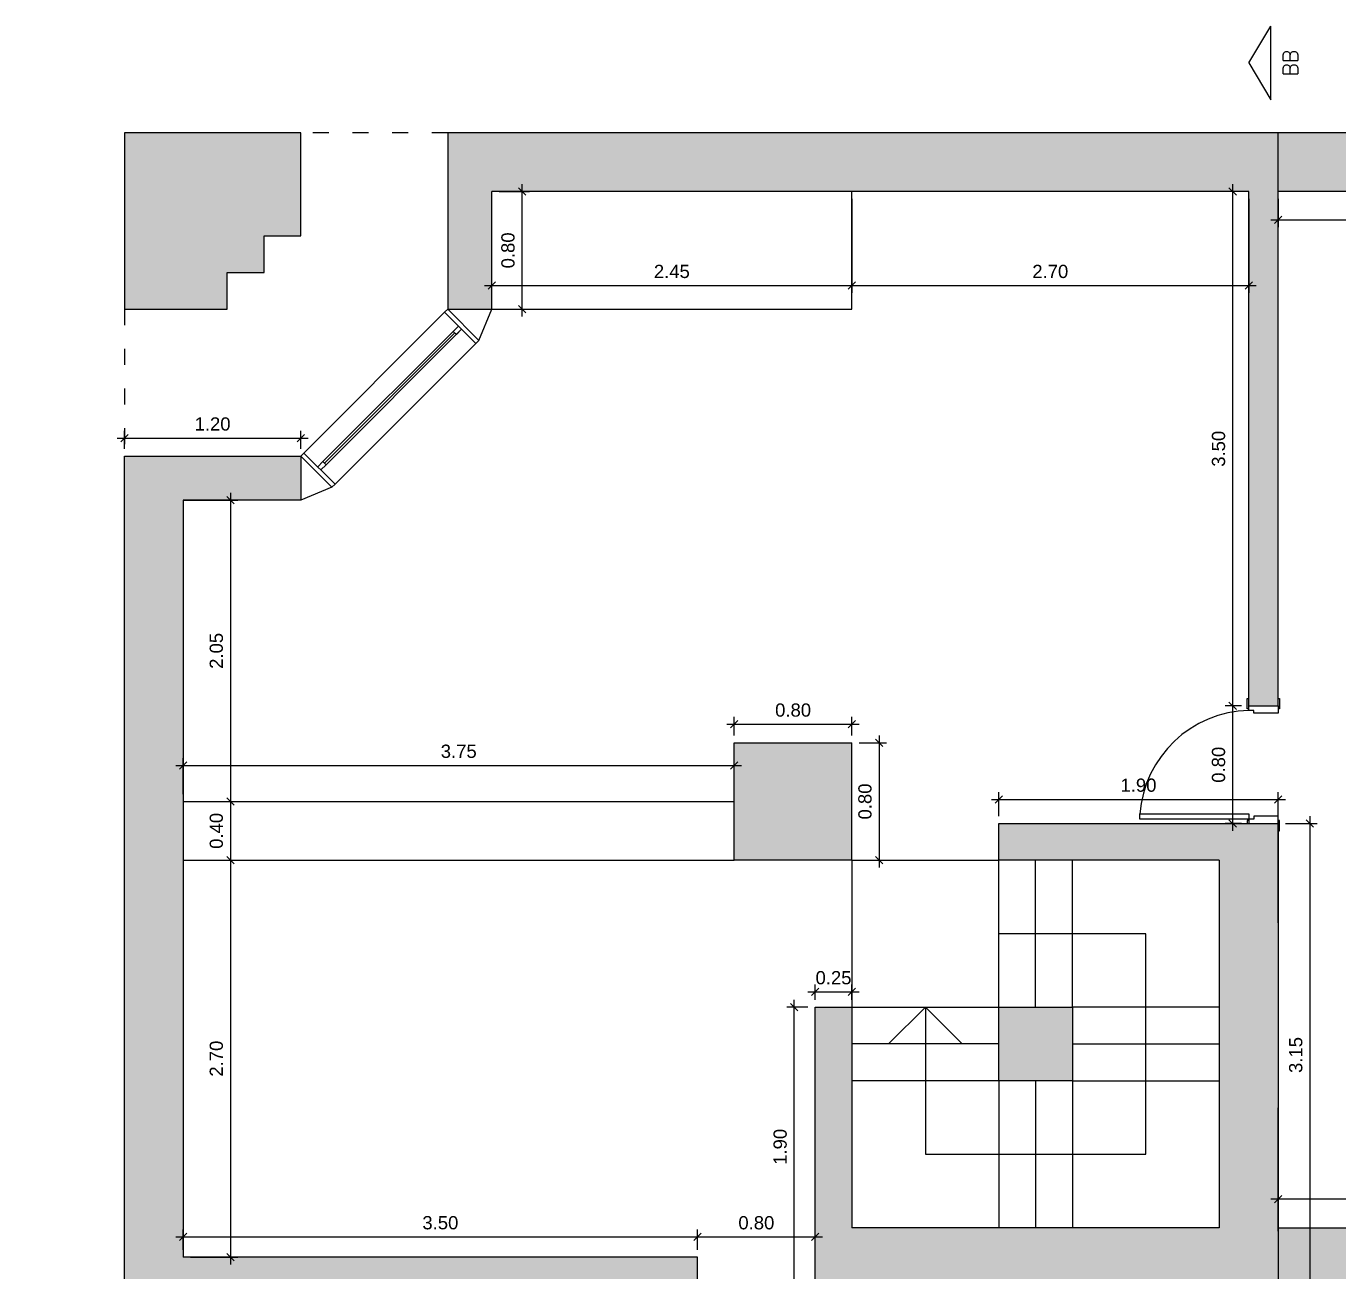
# Model space of a CAD drawing. Header units: millimetres. Extents: x 4 to 107, y -19 to 38.
# Drawn here: x 63.43 to 72.37, y 11.09 to 19.56 of the extents above; entities that cross this region are included whole.
import ezdxf

# ---------------------------------------------------------------- set-up
doc = ezdxf.new("R2010")
doc.units = ezdxf.units.MM
doc.linetypes.add('ACAD_ISO03W100', pattern=[30, 12, -18])
for name, color, linetype in [('ALVENARIA', 4, 'Continuous'), ('CAIXILHOS', 1, 'Continuous'), ('CORTE', 4, 'Continuous'), ('COTAS', 7, 'Continuous'), ('ESCADA', 1, 'Continuous'), ('HACHURA', 253, 'Continuous'), ('MOBILIÁRIO', 8, 'Continuous'), ('PROJEÇÃO', 8, 'Continuous'), ('SIMBOLOS', 7, 'Continuous')]:
    doc.layers.add(name, color=color, linetype=linetype)
doc.styles.add('Simples padrao', font='simplex.shx', dxfattribs={"height": 0.025})
doc.styles.get("Standard").update_dxf_attribs({"font": 'arial.ttf'})
doc.dimstyles.new('1-50', dxfattribs={"dimscale": 0.5, "dimtxt": 0.18, "dimasz": 0.1, "dimexe": 0.1, "dimexo": 0.1, "dimgap": 0.1, "dimtad": 1, "dimzin": 0, "dimdsep": 46, "dimtxsty": 'Standard', "dimblk": 'OBLIQUE', "dimcen": 0.1, "dimdle": 0.1, "dimclrd": 1, "dimclre": 1, "dimclrt": 256, "dimadec": 0, "dimazin": 0, "dimtfac": 1, "dimtmove": 0, "dimatfit": 3, "dimldrblk": 'ORIGIN2', "dimfxl": 1, "dimtolj": 1, "dimtzin": 0, "dimarcsym": 1})

# ---------------------------------------------------------------- blocks, each defined once
blk = doc.blocks.new('_Oblique')
at = {"color": 0, "linetype": 'ByBlock', "lineweight": -2}
blk.add_line((-0.5, -0.5), (0.5, 0.5), dxfattribs=at)
blk = doc.blocks.new('*D121')
at = {"layer": 'COTAS', "color": 1, "lineweight": -2, "ltscale": 0.025, "transparency": 16777216}
for p, q in [((64.8245, 16.3884), (64.8245, 14.2384)), ((64.5526, 16.3384), (64.8745, 16.3384)), ((64.5526, 14.2884), (64.8745, 14.2884))]:
    blk.add_line(p, q, dxfattribs=at)
at = {"layer": 'COTAS', "color": 1, "lineweight": -2, "ltscale": 0.025, "transparency": 16777216, "xscale": 0.05, "yscale": 0.05, "zscale": 0.05}
for p, rotation in [((64.8245, 16.3384), 90), ((64.8245, 14.2884), 270)]:
    blk.add_blockref('_Oblique', p, dxfattribs=dict(at, rotation=rotation))
at = {"layer": 'COTAS', "ltscale": 0.025, "transparency": 16777216, "insert": (64.7285, 15.3134), "char_height": 0.09, "attachment_point": 5, "rotation": 90}
blk.add_mtext('\\A1;2.05', dxfattribs=at)
blk = doc.blocks.new('_Origin2')
at = {"color": 0, "linetype": 'ByBlock', "lineweight": -2}
blk.add_line((-0.5, 0), (-1, 0), dxfattribs=at)
for radius in [0.5, 0.25]:
    blk.add_circle((0, 0), radius, dxfattribs=at)
blk = doc.blocks.new('*D122')
at = {"layer": 'COTAS', "color": 1, "lineweight": -2, "ltscale": 0.025, "transparency": 16777216}
for p, q in [((64.5026, 14.3384), (64.5026, 14.5837)), ((68.2526, 14.3384), (68.2526, 14.5837)), ((64.4526, 14.5337), (68.3026, 14.5337))]:
    blk.add_line(p, q, dxfattribs=at)
at = {"layer": 'COTAS', "color": 1, "lineweight": -2, "ltscale": 0.025, "transparency": 16777216, "xscale": 0.05, "yscale": 0.05, "zscale": 0.05, "rotation": 180}
blk.add_blockref('_Oblique', (64.5026, 14.5337), dxfattribs=at)
at = {"layer": 'COTAS', "color": 1, "lineweight": -2, "ltscale": 0.025, "transparency": 16777216, "xscale": 0.05, "yscale": 0.05, "zscale": 0.05}
blk.add_blockref('_Oblique', (68.2526, 14.5337), dxfattribs=at)
at = {"layer": 'COTAS', "ltscale": 0.025, "transparency": 16777216, "insert": (66.3776, 14.6296), "char_height": 0.09, "attachment_point": 5}
blk.add_mtext('\\A1;3.75', dxfattribs=at)
blk = doc.blocks.new('*D123')
at = {"layer": 'COTAS', "color": 1, "lineweight": -2, "ltscale": 0.025, "transparency": 16777216}
for p, q in [((64.8245, 14.3384), (64.8245, 13.8384)), ((64.5526, 14.2884), (64.8745, 14.2884)), ((64.5526, 13.8884), (64.8745, 13.8884))]:
    blk.add_line(p, q, dxfattribs=at)
at = {"layer": 'COTAS', "color": 1, "lineweight": -2, "ltscale": 0.025, "transparency": 16777216, "xscale": 0.05, "yscale": 0.05, "zscale": 0.05}
for p, rotation in [((64.8245, 14.2884), 90), ((64.8245, 13.8884), 270)]:
    blk.add_blockref('_Oblique', p, dxfattribs=dict(at, rotation=rotation))
at = {"layer": 'COTAS', "ltscale": 0.025, "transparency": 16777216, "insert": (64.7285, 14.0884), "char_height": 0.09, "attachment_point": 5, "rotation": 90}
blk.add_mtext('\\A1;0.40', dxfattribs=at)
blk = doc.blocks.new('*D124')
at = {"layer": 'COTAS', "color": 1, "lineweight": -2, "ltscale": 0.025, "transparency": 16777216}
for p, q in [((64.1026, 16.6884), (64.1026, 16.8107)), ((65.3026, 16.6884), (65.3026, 16.8107)), ((64.0526, 16.7607), (65.3526, 16.7607))]:
    blk.add_line(p, q, dxfattribs=at)
at = {"layer": 'COTAS', "color": 1, "lineweight": -2, "ltscale": 0.025, "transparency": 16777216, "xscale": 0.05, "yscale": 0.05, "zscale": 0.05, "rotation": 180}
blk.add_blockref('_Oblique', (64.1026, 16.7607), dxfattribs=at)
at = {"layer": 'COTAS', "color": 1, "lineweight": -2, "ltscale": 0.025, "transparency": 16777216, "xscale": 0.05, "yscale": 0.05, "zscale": 0.05}
blk.add_blockref('_Oblique', (65.3026, 16.7607), dxfattribs=at)
at = {"layer": 'COTAS', "ltscale": 0.025, "transparency": 16777216, "insert": (64.7026, 16.8566), "char_height": 0.09, "attachment_point": 5}
blk.add_mtext('\\A1;1.20', dxfattribs=at)
blk = doc.blocks.new('*D125')
at = {"layer": 'COTAS', "color": 1, "lineweight": -2, "ltscale": 0.025, "transparency": 16777216}
for p, q in [((66.8089, 17.5884), (66.8089, 18.4884)), ((66.6526, 18.4384), (66.8589, 18.4384)), ((66.6526, 17.6384), (66.8589, 17.6384))]:
    blk.add_line(p, q, dxfattribs=at)
at = {"layer": 'COTAS', "color": 1, "lineweight": -2, "ltscale": 0.025, "transparency": 16777216, "xscale": 0.05, "yscale": 0.05, "zscale": 0.05}
for p, rotation in [((66.8089, 18.4384), 90), ((66.8089, 17.6384), 270)]:
    blk.add_blockref('_Oblique', p, dxfattribs=dict(at, rotation=rotation))
at = {"layer": 'COTAS', "ltscale": 0.025, "transparency": 16777216, "insert": (66.7129, 18.0384), "char_height": 0.09, "attachment_point": 5, "rotation": 90}
blk.add_mtext('\\A1;0.80', dxfattribs=at)
blk = doc.blocks.new('*D126')
at = {"layer": 'COTAS', "color": 1, "lineweight": -2, "ltscale": 0.025, "transparency": 16777216}
for p, q in [((66.5526, 17.7986), (69.1026, 17.7986)), ((66.6026, 17.6884), (66.6026, 17.8486)), ((69.0526, 17.6884), (69.0526, 17.8486))]:
    blk.add_line(p, q, dxfattribs=at)
at = {"layer": 'COTAS', "color": 1, "lineweight": -2, "ltscale": 0.025, "transparency": 16777216, "xscale": 0.05, "yscale": 0.05, "zscale": 0.05, "rotation": 180}
blk.add_blockref('_Oblique', (66.6026, 17.7986), dxfattribs=at)
at = {"layer": 'COTAS', "color": 1, "lineweight": -2, "ltscale": 0.025, "transparency": 16777216, "xscale": 0.05, "yscale": 0.05, "zscale": 0.05}
blk.add_blockref('_Oblique', (69.0526, 17.7986), dxfattribs=at)
at = {"layer": 'COTAS', "ltscale": 0.025, "transparency": 16777216, "insert": (67.8276, 17.8946), "char_height": 0.09, "attachment_point": 5}
blk.add_mtext('\\A1;2.45', dxfattribs=at)
blk = doc.blocks.new('*D127')
at = {"layer": 'COTAS', "color": 1, "lineweight": -2, "ltscale": 0.025, "transparency": 16777216}
for p, q in [((71.6435, 18.4884), (71.6435, 14.8884)), ((71.7026, 18.4384), (71.5935, 18.4384)), ((71.7026, 14.9384), (71.5935, 14.9384))]:
    blk.add_line(p, q, dxfattribs=at)
at = {"layer": 'COTAS', "color": 1, "lineweight": -2, "ltscale": 0.025, "transparency": 16777216, "xscale": 0.05, "yscale": 0.05, "zscale": 0.05}
for p, rotation in [((71.6435, 18.4384), 90), ((71.6435, 14.9384), 270)]:
    blk.add_blockref('_Oblique', p, dxfattribs=dict(at, rotation=rotation))
at = {"layer": 'COTAS', "ltscale": 0.025, "transparency": 16777216, "insert": (71.5476, 16.6884), "char_height": 0.09, "attachment_point": 5, "rotation": 90}
blk.add_mtext('\\A1;3.50', dxfattribs=at)
blk = doc.blocks.new('*D128')
at = {"layer": 'COTAS', "color": 1, "lineweight": -2, "ltscale": 0.025, "transparency": 16777216}
for p, q in [((71.7026, 14.9384), (71.5935, 14.9384)), ((71.6435, 14.9884), (71.6435, 14.0884)), ((71.7026, 14.1384), (71.5935, 14.1384))]:
    blk.add_line(p, q, dxfattribs=at)
at = {"layer": 'COTAS', "color": 1, "lineweight": -2, "ltscale": 0.025, "transparency": 16777216, "xscale": 0.05, "yscale": 0.05, "zscale": 0.05}
for p, rotation in [((71.6435, 14.9384), 90), ((71.6435, 14.1384), 270)]:
    blk.add_blockref('_Oblique', p, dxfattribs=dict(at, rotation=rotation))
at = {"layer": 'COTAS', "ltscale": 0.025, "transparency": 16777216, "insert": (71.5476, 14.5384), "char_height": 0.09, "attachment_point": 5, "rotation": 90}
blk.add_mtext('\\A1;0.80', dxfattribs=at)
blk = doc.blocks.new('*D129')
at = {"layer": 'COTAS', "color": 1, "lineweight": -2, "ltscale": 0.025, "transparency": 16777216}
for p, q in [((69.0526, 18.3884), (69.0526, 17.7486)), ((71.7526, 18.3884), (71.7526, 17.7486)), ((69.0026, 17.7986), (71.8026, 17.7986))]:
    blk.add_line(p, q, dxfattribs=at)
at = {"layer": 'COTAS', "color": 1, "lineweight": -2, "ltscale": 0.025, "transparency": 16777216, "xscale": 0.05, "yscale": 0.05, "zscale": 0.05, "rotation": 180}
blk.add_blockref('_Oblique', (69.0526, 17.7986), dxfattribs=at)
at = {"layer": 'COTAS', "color": 1, "lineweight": -2, "ltscale": 0.025, "transparency": 16777216, "xscale": 0.05, "yscale": 0.05, "zscale": 0.05}
blk.add_blockref('_Oblique', (71.7526, 17.7986), dxfattribs=at)
at = {"layer": 'COTAS', "ltscale": 0.025, "transparency": 16777216, "insert": (70.4026, 17.8946), "char_height": 0.09, "attachment_point": 5}
blk.add_mtext('\\A1;2.70', dxfattribs=at)
blk = doc.blocks.new('*D130')
at = {"layer": 'COTAS', "color": 1, "lineweight": -2, "ltscale": 0.025, "transparency": 16777216}
for p, q in [((68.2526, 14.7384), (68.2526, 14.8641)), ((69.0526, 14.7384), (69.0526, 14.8641)), ((68.2026, 14.8141), (69.1026, 14.8141))]:
    blk.add_line(p, q, dxfattribs=at)
at = {"layer": 'COTAS', "color": 1, "lineweight": -2, "ltscale": 0.025, "transparency": 16777216, "xscale": 0.05, "yscale": 0.05, "zscale": 0.05, "rotation": 180}
blk.add_blockref('_Oblique', (68.2526, 14.8141), dxfattribs=at)
at = {"layer": 'COTAS', "color": 1, "lineweight": -2, "ltscale": 0.025, "transparency": 16777216, "xscale": 0.05, "yscale": 0.05, "zscale": 0.05}
blk.add_blockref('_Oblique', (69.0526, 14.8141), dxfattribs=at)
at = {"layer": 'COTAS', "ltscale": 0.025, "transparency": 16777216, "insert": (68.6526, 14.91), "char_height": 0.09, "attachment_point": 5}
blk.add_mtext('\\A1;0.80', dxfattribs=at)
blk = doc.blocks.new('*D131')
at = {"layer": 'COTAS', "color": 1, "lineweight": -2, "ltscale": 0.025, "transparency": 16777216}
for p, q in [((69.238, 14.7384), (69.238, 13.8384)), ((69.1026, 14.6884), (69.288, 14.6884)), ((69.1026, 13.8884), (69.288, 13.8884))]:
    blk.add_line(p, q, dxfattribs=at)
at = {"layer": 'COTAS', "color": 1, "lineweight": -2, "ltscale": 0.025, "transparency": 16777216, "xscale": 0.05, "yscale": 0.05, "zscale": 0.05}
for p, rotation in [((69.238, 14.6884), 90), ((69.238, 13.8884), 270)]:
    blk.add_blockref('_Oblique', p, dxfattribs=dict(at, rotation=rotation))
at = {"layer": 'COTAS', "ltscale": 0.025, "transparency": 16777216, "insert": (69.142, 14.2884), "char_height": 0.09, "attachment_point": 5, "rotation": 90}
blk.add_mtext('\\A1;0.80', dxfattribs=at)
blk = doc.blocks.new('*D132')
at = {"layer": 'COTAS', "color": 1, "lineweight": -2, "ltscale": 0.025, "transparency": 16777216}
for p, q in [((70.0026, 14.3029), (72.0026, 14.3029)), ((70.0526, 14.1884), (70.0526, 14.3529)), ((71.9526, 14.1884), (71.9526, 14.3529))]:
    blk.add_line(p, q, dxfattribs=at)
at = {"layer": 'COTAS', "color": 1, "lineweight": -2, "ltscale": 0.025, "transparency": 16777216, "xscale": 0.05, "yscale": 0.05, "zscale": 0.05, "rotation": 180}
blk.add_blockref('_Oblique', (70.0526, 14.3029), dxfattribs=at)
at = {"layer": 'COTAS', "color": 1, "lineweight": -2, "ltscale": 0.025, "transparency": 16777216, "xscale": 0.05, "yscale": 0.05, "zscale": 0.05}
blk.add_blockref('_Oblique', (71.9526, 14.3029), dxfattribs=at)
at = {"layer": 'COTAS', "ltscale": 0.025, "transparency": 16777216, "insert": (71.0026, 14.3989), "char_height": 0.09, "attachment_point": 5}
blk.add_mtext('\\A1;1.90', dxfattribs=at)
blk = doc.blocks.new('*D133')
at = {"layer": 'COTAS', "color": 1, "lineweight": -2, "ltscale": 0.025, "transparency": 16777216}
for p, q in [((72.0026, 14.1384), (72.2191, 14.1384)), ((72.1691, 14.1884), (72.1691, 10.9384)), ((72.0026, 10.9884), (72.2191, 10.9884))]:
    blk.add_line(p, q, dxfattribs=at)
at = {"layer": 'COTAS', "color": 1, "lineweight": -2, "ltscale": 0.025, "transparency": 16777216, "xscale": 0.05, "yscale": 0.05, "zscale": 0.05}
for p, rotation in [((72.1691, 14.1384), 90), ((72.1691, 10.9884), 270)]:
    blk.add_blockref('_Oblique', p, dxfattribs=dict(at, rotation=rotation))
at = {"layer": 'COTAS', "ltscale": 0.025, "transparency": 16777216, "insert": (72.0732, 12.5634), "char_height": 0.09, "attachment_point": 5, "rotation": 90}
blk.add_mtext('\\A1;3.15', dxfattribs=at)
blk = doc.blocks.new('*D134')
at = {"layer": 'COTAS', "color": 1, "lineweight": -2, "ltscale": 0.025, "transparency": 16777216}
for p, q in [((71.9526, 18.3884), (71.9526, 18.1965)), ((75.0526, 18.3884), (75.0526, 18.1965)), ((71.9026, 18.2465), (75.1026, 18.2465))]:
    blk.add_line(p, q, dxfattribs=at)
at = {"layer": 'COTAS', "color": 1, "lineweight": -2, "ltscale": 0.025, "transparency": 16777216, "xscale": 0.05, "yscale": 0.05, "zscale": 0.05, "rotation": 180}
blk.add_blockref('_Oblique', (71.9526, 18.2465), dxfattribs=at)
at = {"layer": 'COTAS', "color": 1, "lineweight": -2, "ltscale": 0.025, "transparency": 16777216, "xscale": 0.05, "yscale": 0.05, "zscale": 0.05}
blk.add_blockref('_Oblique', (75.0526, 18.2465), dxfattribs=at)
at = {"layer": 'COTAS', "ltscale": 0.025, "transparency": 16777216, "insert": (73.5026, 18.3425), "char_height": 0.09, "attachment_point": 5}
blk.add_mtext('\\A1;3.10', dxfattribs=at)
blk = doc.blocks.new('*D140')
at = {"layer": 'COTAS', "color": 1, "lineweight": -2, "ltscale": 0.025, "transparency": 16777216}
for p, q in [((71.9526, 11.4384), (71.9526, 11.6327)), ((77.1026, 11.4384), (77.1026, 11.6327)), ((77.1526, 11.5827), (71.9026, 11.5827))]:
    blk.add_line(p, q, dxfattribs=at)
at = {"layer": 'COTAS', "color": 1, "lineweight": -2, "ltscale": 0.025, "transparency": 16777216, "xscale": 0.05, "yscale": 0.05, "zscale": 0.05, "rotation": 180}
blk.add_blockref('_Oblique', (71.9526, 11.5827), dxfattribs=at)
at = {"layer": 'COTAS', "color": 1, "lineweight": -2, "ltscale": 0.025, "transparency": 16777216, "xscale": 0.05, "yscale": 0.05, "zscale": 0.05}
blk.add_blockref('_Oblique', (77.1026, 11.5827), dxfattribs=at)
at = {"layer": 'COTAS', "ltscale": 0.025, "transparency": 16777216, "insert": (74.5276, 11.6787), "char_height": 0.09, "attachment_point": 5}
blk.add_mtext('\\A1;5.15', dxfattribs=at)
blk = doc.blocks.new('*D150')
at = {"layer": 'COTAS', "color": 1, "lineweight": -2, "ltscale": 0.025, "transparency": 16777216}
for p, q in [((64.5026, 11.2384), (64.5026, 11.3754)), ((68.0026, 11.2384), (68.0026, 11.3754)), ((64.4526, 11.3254), (68.0526, 11.3254))]:
    blk.add_line(p, q, dxfattribs=at)
at = {"layer": 'COTAS', "color": 1, "lineweight": -2, "ltscale": 0.025, "transparency": 16777216, "xscale": 0.05, "yscale": 0.05, "zscale": 0.05, "rotation": 180}
blk.add_blockref('_Oblique', (64.5026, 11.3254), dxfattribs=at)
at = {"layer": 'COTAS', "color": 1, "lineweight": -2, "ltscale": 0.025, "transparency": 16777216, "xscale": 0.05, "yscale": 0.05, "zscale": 0.05}
blk.add_blockref('_Oblique', (68.0026, 11.3254), dxfattribs=at)
at = {"layer": 'COTAS', "ltscale": 0.025, "transparency": 16777216, "insert": (66.2526, 11.4214), "char_height": 0.09, "attachment_point": 5}
blk.add_mtext('\\A1;3.50', dxfattribs=at)
blk = doc.blocks.new('*D151')
at = {"layer": 'COTAS', "color": 1, "lineweight": -2, "ltscale": 0.025, "transparency": 16777216}
for p, q in [((68.0026, 11.2384), (68.0026, 11.3754)), ((68.8026, 11.2384), (68.8026, 11.3754)), ((67.9526, 11.3254), (68.8526, 11.3254))]:
    blk.add_line(p, q, dxfattribs=at)
at = {"layer": 'COTAS', "color": 1, "lineweight": -2, "ltscale": 0.025, "transparency": 16777216, "xscale": 0.05, "yscale": 0.05, "zscale": 0.05, "rotation": 180}
blk.add_blockref('_Oblique', (68.0026, 11.3254), dxfattribs=at)
at = {"layer": 'COTAS', "color": 1, "lineweight": -2, "ltscale": 0.025, "transparency": 16777216, "xscale": 0.05, "yscale": 0.05, "zscale": 0.05}
blk.add_blockref('_Oblique', (68.8026, 11.3254), dxfattribs=at)
at = {"layer": 'COTAS', "ltscale": 0.025, "transparency": 16777216, "insert": (68.4026, 11.4213), "char_height": 0.09, "attachment_point": 5}
blk.add_mtext('\\A1;0.80', dxfattribs=at)
blk = doc.blocks.new('*D152')
at = {"layer": 'COTAS', "color": 1, "lineweight": -2, "ltscale": 0.025, "transparency": 16777216}
for p, q in [((68.7526, 12.8884), (68.6107, 12.8884)), ((68.6607, 10.9384), (68.6607, 12.9384)), ((68.7526, 10.9884), (68.6107, 10.9884))]:
    blk.add_line(p, q, dxfattribs=at)
at = {"layer": 'COTAS', "color": 1, "lineweight": -2, "ltscale": 0.025, "transparency": 16777216, "xscale": 0.05, "yscale": 0.05, "zscale": 0.05}
for p, rotation in [((68.6607, 12.8884), 90), ((68.6607, 10.9884), 270)]:
    blk.add_blockref('_Oblique', p, dxfattribs=dict(at, rotation=rotation))
at = {"layer": 'COTAS', "ltscale": 0.025, "transparency": 16777216, "insert": (68.5648, 11.9384), "char_height": 0.09, "attachment_point": 5, "rotation": 90}
blk.add_mtext('\\A1;1.90', dxfattribs=at)
blk = doc.blocks.new('*D153')
at = {"layer": 'COTAS', "color": 1, "lineweight": -2, "ltscale": 0.025, "transparency": 16777216}
for p, q in [((68.8026, 12.9384), (68.8026, 13.0427)), ((69.0526, 12.9384), (69.0526, 13.0427)), ((68.7526, 12.9927), (69.1026, 12.9927))]:
    blk.add_line(p, q, dxfattribs=at)
at = {"layer": 'COTAS', "color": 1, "lineweight": -2, "ltscale": 0.025, "transparency": 16777216, "xscale": 0.05, "yscale": 0.05, "zscale": 0.05, "rotation": 180}
blk.add_blockref('_Oblique', (68.8026, 12.9927), dxfattribs=at)
at = {"layer": 'COTAS', "color": 1, "lineweight": -2, "ltscale": 0.025, "transparency": 16777216, "xscale": 0.05, "yscale": 0.05, "zscale": 0.05}
blk.add_blockref('_Oblique', (69.0526, 12.9927), dxfattribs=at)
at = {"layer": 'COTAS', "ltscale": 0.025, "transparency": 16777216, "insert": (68.9276, 13.0887), "char_height": 0.09, "attachment_point": 5}
blk.add_mtext('\\A1;0.25', dxfattribs=at)
blk = doc.blocks.new('*D154')
at = {"layer": 'COTAS', "color": 1, "lineweight": -2, "ltscale": 0.025, "transparency": 16777216}
for p, q in [((64.8245, 13.9384), (64.8245, 11.1384)), ((64.5526, 13.8884), (64.8745, 13.8884)), ((64.5526, 11.1884), (64.8745, 11.1884))]:
    blk.add_line(p, q, dxfattribs=at)
at = {"layer": 'COTAS', "color": 1, "lineweight": -2, "ltscale": 0.025, "transparency": 16777216, "xscale": 0.05, "yscale": 0.05, "zscale": 0.05}
for p, rotation in [((64.8245, 13.8884), 90), ((64.8245, 11.1884), 270)]:
    blk.add_blockref('_Oblique', p, dxfattribs=dict(at, rotation=rotation))
at = {"layer": 'COTAS', "ltscale": 0.025, "transparency": 16777216, "insert": (64.7285, 12.5384), "char_height": 0.09, "attachment_point": 5, "rotation": 90}
blk.add_mtext('\\A1;2.70', dxfattribs=at)

msp = doc.modelspace()

# ---------------------------------------------------------------- hatches: boundary and pattern name
at = {"layer": 'HACHURA', "ltscale": 0.025}
h = msp.add_hatch(color=256, dxfattribs=at)
h.dxf.hatch_style = 1
h.paths.add_polyline_path([(9.8878, 16.6384), (7.1378, 13.8884), (9.8878, 13.8884)], flags=17)
h.paths.add_polyline_path([(7.7414, 14.1384), (9.6378, 16.0349), (9.6378, 14.1384)], flags=17)
h.paths.add_polyline_path([(6.1378, 14.1384), (5.1878, 14.1384), (5.1878, 16.3384), (6.1378, 16.3384), (6.1378, 16.6384), (4.9378, 16.6384), (4.9378, 5.4884), (12.7878, 5.4884), (12.7878, 5.7384), (7.1378, 5.7384), (7.1378, 5.8884), (5.3378, 5.8884), (5.3378, 13.8884), (6.1378, 13.8884)])
h.paths.add_polyline_path([(6.1378, 18.8384), (4.9378, 18.8384), (4.9378, 17.6384), (5.6378, 17.6384), (5.6378, 17.8884), (5.8878, 17.8884), (5.8878, 18.1384), (6.1378, 18.1384)])
h.paths.add_polyline_path([(18.3378, 18.8384), (9.6378, 18.8384), (7.4378, 18.8384), (7.1378, 18.8384), (7.1378, 17.6384), (7.4378, 17.6384), (7.4378, 18.5884), (9.6378, 18.5884), (9.6378, 17.6384), (9.8878, 17.6384), (9.8878, 18.4384), (17.9378, 18.4384), (17.9378, 11.0384), (18.3378, 11.0384)])
h.paths.add_polyline_path([(18.3378, 8.4384), (17.9378, 8.4384), (17.9378, 5.8884), (15.3878, 5.8884), (15.3878, 5.4884), (18.3378, 5.4884)])
h.paths.add_polyline_path([(12.7878, 14.1384), (10.8878, 14.1384), (10.8878, 13.8884), (12.3878, 13.8884), (12.3878, 11.3884), (9.8878, 11.3884), (9.8878, 12.8884), (9.6378, 12.8884), (9.6378, 10.9884), (9.8378, 10.9884), (9.8378, 11.1884), (11.3378, 11.1884), (11.3378, 10.9884), (12.7878, 10.9884), (12.7878, 12.3884), (12.5878, 12.3884), (12.5878, 13.8884), (12.7878, 13.8884)])
h.paths.add_polyline_path([(11.3878, 12.8884), (10.8878, 12.8884), (10.8878, 12.3884), (11.3878, 12.3884)], flags=17)
h.paths.add_polyline_path([(25.8594, 18.8384), (24.6594, 18.8384), (24.6594, 17.6384), (25.3594, 17.6384), (25.3594, 17.8884), (25.6094, 17.8884), (25.6094, 18.1384), (25.8594, 18.1384)])
h.paths.add_polyline_path([(38.0594, 18.8384), (29.3594, 18.8384), (27.1594, 18.8384), (26.8594, 18.8384), (26.8594, 17.6384), (27.1594, 17.6384), (27.1594, 18.5884), (29.4094, 18.5884), (29.4094, 14.6884), (28.7094, 14.6884), (28.7094, 13.8884), (29.6094, 13.8884), (29.6094, 18.4384), (37.6594, 18.4384), (37.6594, 11.0384), (38.0594, 11.0384)])
h.paths.add_polyline_path([(25.8594, 16.6384), (24.6594, 16.6384), (24.6594, 5.4884), (32.5094, 5.4884), (32.5094, 5.8884), (25.0594, 5.8884), (25.0594, 13.8884), (27.3594, 13.8884), (27.3594, 16.3384), (27.1594, 16.3384), (27.1594, 14.0884), (24.9094, 14.0884), (24.9094, 16.3384), (25.8594, 16.3384)])
h.paths.add_polyline_path([(32.5094, 14.1384), (30.6094, 14.1384), (30.6094, 13.8884), (32.1094, 13.8884), (32.1094, 11.3884), (29.6094, 11.3884), (29.6094, 12.8884), (29.3594, 12.8884), (29.3594, 10.9884), (29.5594, 10.9884), (29.5594, 11.1884), (31.0594, 11.1884), (31.0594, 10.9884), (32.5094, 10.9884), (32.5094, 12.3884), (32.3094, 12.3884), (32.3094, 13.8884), (32.5094, 13.8884)])
h.paths.add_polyline_path([(31.1094, 12.8884), (30.6094, 12.8884), (30.6094, 12.3884), (31.1094, 12.3884)], flags=17)
h.paths.add_polyline_path([(38.0594, 8.4384), (37.6594, 8.4384), (37.6594, 5.8884), (35.1094, 5.8884), (35.1094, 5.4884), (38.0594, 5.4884)])
h.paths.add_polyline_path([(57.781, 8.4384), (57.381, 8.4384), (57.381, 5.8884), (54.831, 5.8884), (54.831, 5.4884), (57.781, 5.4884)])
h.paths.add_polyline_path([(46.581, 5.8884), (44.781, 5.8884), (44.781, 7.6884), (44.381, 7.6884), (44.381, 5.4884), (46.581, 5.4884)])
h.paths.add_polyline_path([(44.781, 13.8884), (47.081, 13.8884), (49.331, 13.8884), (49.331, 17.6384), (48.531, 17.6384), (48.531, 17.4384), (49.131, 17.4384), (49.131, 14.6884), (48.531, 14.6884), (48.531, 14.0884), (44.631, 14.0884), (44.631, 16.3384), (45.581, 16.3384), (45.581, 16.6384), (44.381, 16.6384), (44.381, 10.9884), (48.281, 10.9884), (48.281, 11.1884), (47.181, 11.1884), (47.181, 13.8884), (47.081, 13.8884), (47.081, 11.1884), (44.781, 11.1884)])
h.paths.add_polyline_path([(45.581, 18.8384), (44.381, 18.8384), (44.381, 17.6384), (45.081, 17.6384), (45.081, 17.8884), (45.331, 17.8884), (45.331, 18.1384), (45.581, 18.1384)])
h.paths.add_polyline_path([(46.881, 18.5884), (49.131, 18.5884), (49.131, 18.4384), (57.381, 18.4384), (57.381, 11.0384), (57.781, 11.0384), (57.781, 18.8384), (49.081, 18.8384), (46.881, 18.8384), (46.581, 18.8384), (46.581, 17.6384), (46.881, 17.6384)])
h.paths.add_polyline_path([(50.831, 12.8884), (50.331, 12.8884), (50.331, 12.3884), (50.831, 12.3884)], flags=17)
h.paths.add_polyline_path([(52.231, 12.3884), (52.031, 12.3884), (52.031, 13.8884), (52.231, 13.8884), (52.231, 14.1384), (50.331, 14.1384), (50.331, 13.8884), (51.831, 13.8884), (51.831, 11.3884), (49.331, 11.3884), (49.331, 10.9884), (52.231, 10.9884)])
h.paths.add_polyline_path([(64.5026, 7.6884), (64.1026, 7.6884), (64.1026, 5.4884), (66.3026, 5.4884), (66.3026, 5.8884), (64.5026, 5.8884)])
h.paths.add_polyline_path([(64.5026, 16.3384), (65.3026, 16.3384), (65.3026, 16.6384), (64.1026, 16.6384), (64.1026, 10.9884), (68.0026, 10.9884), (68.0026, 11.1884), (64.5026, 11.1884)])
h.paths.add_polyline_path([(70.5526, 12.8884), (70.0526, 12.8884), (70.0526, 12.3884), (70.5526, 12.3884)], flags=17)
h.paths.add_polyline_path([(71.9526, 14.1384), (70.0526, 14.1384), (70.0526, 13.8884), (71.5526, 13.8884), (71.5526, 11.3884), (69.0526, 11.3884), (69.0526, 12.8884), (68.8026, 12.8884), (68.8026, 10.9884), (69.0526, 10.9884), (71.9526, 10.9884)])
h.paths.add_polyline_path([(69.0526, 14.6884), (68.2526, 14.6884), (68.2526, 13.8884), (69.0526, 13.8884)])
h.paths.add_polyline_path([(71.9526, 18.8384), (68.8026, 18.8384), (66.3026, 18.8384), (66.3026, 17.6384), (66.6026, 17.6384), (66.6026, 18.4384), (71.7526, 18.4384), (71.7526, 14.9384), (71.9526, 14.9384)])
h.paths.add_polyline_path([(65.3026, 18.8384), (64.1026, 18.8384), (64.1026, 17.6384), (64.8026, 17.6384), (64.8026, 17.8884), (65.0526, 17.8884), (65.0526, 18.1384), (65.3026, 18.1384)])
h.paths.add_polyline_path([(77.5026, 8.4384), (77.1026, 8.4384), (77.1026, 5.8884), (74.5526, 5.8884), (74.5526, 5.4884), (77.5026, 5.4884)])
h = msp.add_hatch(color=256, dxfattribs=at)
h.dxf.hatch_style = 1
h.paths.add_polyline_path([(75.0526, 18.8384), (71.9526, 18.8384), (71.9526, 18.4384), (75.0526, 18.4384)])
h.paths.add_polyline_path([(77.5026, 18.8384), (75.3026, 18.8384), (75.3026, 18.4384), (77.1026, 18.4384), (77.1026, 16.5884), (77.5026, 16.5884)])
h.paths.add_polyline_path([(77.5026, 16.3384), (77.1026, 16.3384), (77.1026, 11.3884), (71.9526, 11.3884), (71.9526, 10.9884), (77.5026, 10.9884)])

# ---------------------------------------------------------------- linework, layer by layer
at = {"layer": 'ALVENARIA'}
for p, q in [((65.3026, 18.8384), (64.1026, 18.8384)), ((64.1026, 18.8384), (64.1026, 17.6384)), ((65.3026, 18.1384), (65.3026, 18.8384)), ((68.8026, 18.8384), (66.3026, 18.8384)), ((66.3026, 18.8384), (66.3026, 17.6384)), ((71.9526, 18.8384), (68.8026, 18.8384)), ((66.6026, 17.6384), (66.6026, 18.4384)), ((71.7526, 18.4384), (66.6026, 18.4384)), ((65.0526, 17.8884), (65.0526, 18.1384)), ((65.0526, 18.1384), (65.3026, 18.1384)), ((64.8026, 17.6384), (64.8026, 17.8884)), ((64.8026, 17.8884), (65.0526, 17.8884)), ((64.1026, 17.6384), (64.8026, 17.6384)), ((66.3026, 17.6384), (66.6026, 17.6384)), ((64.1026, 10.9884), (64.1026, 16.6384)), ((64.1026, 16.6384), (65.3026, 16.6384)), ((65.3026, 16.6384), (65.3026, 16.3384)), ((65.3026, 16.3384), (64.5026, 16.3384)), ((64.5026, 16.3384), (64.5026, 11.1884)), ((70.0526, 13.8884), (70.0526, 14.1384)), ((70.0526, 14.1384), (71.9526, 14.1384)), ((71.9526, 14.1384), (71.9526, 10.9884)), ((71.5526, 13.8884), (70.0526, 13.8884)), ((71.5526, 13.8884), (71.5526, 11.3884)), ((68.8026, 10.9884), (68.8026, 12.8884)), ((68.8026, 12.8884), (69.0526, 12.8884)), ((69.0526, 12.8884), (69.0526, 11.3884)), ((70.0526, 12.8884), (70.5526, 12.8884)), ((70.0526, 12.3884), (70.0526, 12.8884)), ((70.5526, 12.8884), (70.5526, 12.3884)), ((70.5526, 12.3884), (70.0526, 12.3884)), ((71.5526, 11.3884), (69.0526, 11.3884))]:
    msp.add_line(p, q, dxfattribs=at)
at = {"layer": 'ALVENARIA', "ltscale": 0.025}
for p, q in [((71.9526, 14.9384), (71.9526, 18.8384)), ((71.7526, 14.9384), (71.7526, 18.4384)), ((71.7526, 14.9384), (71.9526, 14.9384)), ((68.2526, 13.8884), (68.2526, 14.6884)), ((68.2526, 14.6884), (69.0526, 14.6884)), ((69.0526, 13.8884), (69.0526, 14.6884)), ((69.0526, 13.8884), (68.2526, 13.8884)), ((68.0026, 11.1884), (64.5026, 11.1884)), ((68.0026, 10.9884), (68.0026, 11.1884))]:
    msp.add_line(p, q, dxfattribs=at)
at = {"layer": 'ALVENARIA', "color": 2, "ltscale": 0.025}
for p, q in [((75.0526, 18.8384), (71.9526, 18.8384)), ((69.0526, 17.6384), (69.0526, 18.4384)), ((75.0526, 18.4384), (71.9526, 18.4384)), ((66.6026, 17.6384), (69.0526, 17.6384)), ((64.5026, 14.2884), (68.2526, 14.2884)), ((64.5026, 13.8884), (68.2526, 13.8884)), ((71.9526, 11.3884), (77.1026, 11.3884))]:
    msp.add_line(p, q, dxfattribs=at)
at = {"layer": 'CAIXILHOS'}
for p, q in [((66.2813, 17.6172), (65.3238, 16.6597)), ((66.5147, 17.4263), (66.3026, 17.6384)), ((66.5147, 17.4263), (66.6026, 17.6384)), ((66.4935, 17.4051), (65.5359, 16.4475)), ((65.5147, 16.4263), (65.3026, 16.6384)), ((65.5147, 16.4263), (65.3026, 16.3384))]:
    msp.add_line(p, q, dxfattribs=at)
at = {"layer": 'CAIXILHOS', "color": 2}
for p, q in [((66.3756, 17.523), (65.4534, 16.6008)), ((66.3508, 17.477), (65.464, 16.5902)), ((66.3968, 17.5018), (65.4746, 16.5796))]:
    msp.add_line(p, q, dxfattribs=at)
at = {"layer": 'CAIXILHOS'}
for points in [[(66.5147, 17.4263), (66.4935, 17.4051), (66.2813, 17.6172), (66.3026, 17.6384)], [(65.5147, 16.4263), (65.5359, 16.4475), (65.3238, 16.6597), (65.3026, 16.6384)], [(71.7526, 14.9184), (71.7426, 14.9184), (71.7426, 14.9884), (71.7526, 14.9884)], [(71.9526, 14.9384), (71.9526, 14.8884), (71.7876, 14.8884), (71.7876, 14.9084), (71.7526, 14.9084), (71.7526, 14.9384)], [(71.9526, 14.9884), (71.9626, 14.9884), (71.9626, 14.9184), (71.9526, 14.9184)], [(71.7526, 14.1584), (71.7426, 14.1584), (71.7426, 14.1384)], [(71.9526, 14.1384), (71.9526, 14.1884), (71.7876, 14.1884), (71.7876, 14.1684), (71.7526, 14.1684), (71.7526, 14.1384)], [(71.9526, 14.0884), (71.9626, 14.0884), (71.9626, 14.1584), (71.9526, 14.1584)]]:
    msp.add_lwpolyline(points, dxfattribs=at)
at = {"layer": 'CAIXILHOS', "color": 40, "true_color": 0xf8d731}
msp.add_lwpolyline([(66.3756, 17.523), (66.3402, 17.4876), (66.3614, 17.4664), (66.3968, 17.5018)], dxfattribs=at)
at = {"layer": 'CAIXILHOS', "color": 2}
msp.add_lwpolyline([(65.418, 16.5654), (65.4534, 16.6008), (65.4746, 16.5796), (65.4392, 16.5442)], dxfattribs=at)
at = {"layer": 'CAIXILHOS'}
msp.add_lwpolyline([(71.7526, 14.2034), (71.7526, 14.1684), (71.0126, 14.1684), (71.0126, 14.2034)], close=True, dxfattribs=at)
at = {"layer": 'CAIXILHOS', "ltscale": 0.5}
msp.add_arc((71.7721, 14.1471), 0.7616, 91.46853, 175.75644, dxfattribs=at)
at = {"layer": 'CORTE', "ltscale": 0.025}
for p, q in [((71.7526, 19.3136), (71.9026, 19.5636)), ((71.9026, 19.0636), (71.9026, 19.5636)), ((71.7526, 19.3136), (71.9026, 19.0636))]:
    msp.add_line(p, q, dxfattribs=at)
at = {"layer": 'CORTE', "linetype": 'ACAD_ISO03W100', "ltscale": 0.07}
msp.add_line((71.9526, 5.0636), (71.9526, 19.5636), dxfattribs=at)
at = {"layer": 'ESCADA', "color": 3}
for p, q in [((69.0526, 13.8884), (70.0526, 13.8884)), ((69.0526, 13.8884), (69.0526, 12.8884)), ((70.0526, 12.8884), (70.0526, 13.8884)), ((69.0526, 12.8884), (70.0526, 12.8884)), ((70.0526, 12.6384), (69.0526, 12.6384)), ((70.0526, 12.3884), (69.0526, 12.3884)), ((70.0526, 12.3884), (70.0526, 11.3884)), ((70.3026, 12.3884), (70.3026, 11.3884))]:
    msp.add_line(p, q, dxfattribs=at)
at = {"layer": 'ESCADA', "color": 1}
for p, q in [((70.3026, 12.8884), (70.3026, 13.8884)), ((70.5526, 12.8884), (70.5526, 13.8884))]:
    msp.add_line(p, q, dxfattribs=at)
at = {"layer": 'ESCADA'}
msp.add_line((71.5526, 12.8884), (70.5526, 12.8884), dxfattribs=at)
at = {"layer": 'ESCADA', "color": 2}
for p, q in [((70.5526, 12.6384), (71.5526, 12.6384)), ((70.5526, 12.3884), (71.5526, 12.3884)), ((70.5526, 12.3884), (70.5526, 11.3884))]:
    msp.add_line(p, q, dxfattribs=at)
at = {"layer": 'ESCADA'}
msp.add_lwpolyline([(66.3756, 17.523), (66.3756, 17.523), (66.3968, 17.5018), (66.3968, 17.5018)], dxfattribs=at)
at = {"layer": 'MOBILIÁRIO', "ltscale": 0.025}
msp.add_line((64.5026, 16.3384), (64.8026, 16.3384), dxfattribs=at)
at = {"layer": 'PROJEÇÃO', "linetype": 'ACAD_ISO03W100', "ltscale": 0.009}
for p, q in [((66.3026, 18.8384), (65.3026, 18.8384)), ((64.1026, 17.6384), (64.1026, 16.6384))]:
    msp.add_line(p, q, dxfattribs=at)
at = {"layer": 'SIMBOLOS', "ltscale": 0.025}
for p, q in [((71.0526, 13.3884), (70.0526, 13.3884)), ((71.0526, 12.8884), (71.0526, 13.3884)), ((69.5526, 12.8884), (69.3026, 12.6384)), ((69.5526, 12.8884), (69.5526, 11.8884)), ((69.5526, 12.8884), (69.8026, 12.6384)), ((71.0526, 11.8884), (71.0526, 12.8884)), ((69.5526, 11.8884), (71.0526, 11.8884))]:
    msp.add_line(p, q, dxfattribs=at)

# ---------------------------------------------------------------- texts
at = {"layer": 'CORTE', "ltscale": 0.025, "insert": (72.0372, 19.3136), "char_height": 0.1, "attachment_point": 5, "rotation": 90, "style": 'Simples padrao'}
msp.add_mtext_dynamic_manual_height_columns('BB', width=0.269033, gutter_width=0.125, heights=[0], dxfattribs=at)

# ---------------------------------------------------------------- dimensions: what is measured, and where the dimension line sits
at = {"layer": 'COTAS', "ltscale": 0.025}
for base, p1, p2, picture, middle in [((66.8089, 18.4384), (66.6026, 17.6384), (66.6026, 18.4384), '*D125', (66.7129, 18.0384)), ((71.6435, 14.9384), (71.7526, 18.4384), (71.7526, 14.9384), '*D127', (71.5476, 16.6884)), ((64.8245, 14.2884), (64.5026, 16.3384), (64.5026, 14.2884), '*D121', (64.7285, 15.3134)), ((71.6435, 14.1384), (71.7526, 14.9384), (71.7526, 14.1384), '*D128', (71.5476, 14.5384)), ((64.8245, 13.8884), (64.5026, 14.2884), (64.5026, 13.8884), '*D123', (64.7285, 14.0884)), ((72.1691, 10.9884), (71.9526, 14.1384), (71.9526, 10.9884), '*D133', (72.0732, 12.5634)), ((68.6607, 12.8884), (68.8026, 10.9884), (68.8026, 12.8884), '*D152', (68.5648, 11.9384))]:
    dim = msp.add_linear_dim(base=base, p1=p1, p2=p2, angle=90, dimstyle='1-50', dxfattribs=at)
    dim.commit()
    dim.dimension.update_dxf_attribs({"geometry": picture, "text_midpoint": middle})
for base, p1, p2, picture, middle in [((71.7526, 17.7986), (69.0526, 18.4384), (71.7526, 18.4384), '*D129', (70.4026, 17.8946)), ((75.0526, 18.2465), (71.9526, 18.4384), (75.0526, 18.4384), '*D134', (73.5026, 18.3425)), ((69.0526, 17.7986), (66.6026, 17.6384), (69.0526, 17.6384), '*D126', (67.8276, 17.8946)), ((65.3026, 16.7607), (64.1026, 16.6384), (65.3026, 16.6384), '*D124', (64.7026, 16.8566)), ((69.0526, 14.8141), (68.2526, 14.6884), (69.0526, 14.6884), '*D130', (68.6526, 14.91)), ((68.2526, 14.5337), (64.5026, 14.2884), (68.2526, 14.2884), '*D122', (66.3776, 14.6296)), ((71.9526, 14.3029), (70.0526, 14.1384), (71.9526, 14.1384), '*D132', (71.0026, 14.3989)), ((71.9526, 11.5827), (77.1026, 11.3884), (71.9526, 11.3884), '*D140', (74.5276, 11.6787)), ((68.0026, 11.3254), (64.5026, 11.1884), (68.0026, 11.1884), '*D150', (66.2526, 11.4214)), ((68.8026, 11.3254), (68.0026, 11.1884), (68.8026, 11.1884), '*D151', (68.4026, 11.4213))]:
    dim = msp.add_linear_dim(base=base, p1=p1, p2=p2, dimstyle='1-50', dxfattribs=at)
    dim.commit()
    dim.dimension.update_dxf_attribs({"geometry": picture, "text_midpoint": middle})
for p1, p2, distance, picture, middle in [((69.0526, 14.6884), (69.0526, 13.8884), 0.1854, '*D131', (69.142, 14.2884)), ((64.5026, 13.8884), (64.5026, 11.1884), 0.3219, '*D154', (64.7285, 12.5384))]:
    dim = msp.add_aligned_dim(p1=p1, p2=p2, distance=distance, dimstyle='1-50', dxfattribs=at)
    dim.commit()
    dim.dimension.update_dxf_attribs({"geometry": picture, "text_midpoint": middle})
dim = msp.add_linear_dim(base=(69.0526, 12.9927), p1=(68.8026, 12.8884), p2=(69.0526, 12.8884), dimstyle='1-50', dxfattribs=at)
dim.commit()
dim.dimension.update_dxf_attribs({"geometry": '*D153', "text_midpoint": (68.9276, 12.9927), "dimtype": 160})

doc.saveas('drawing.dxf')
